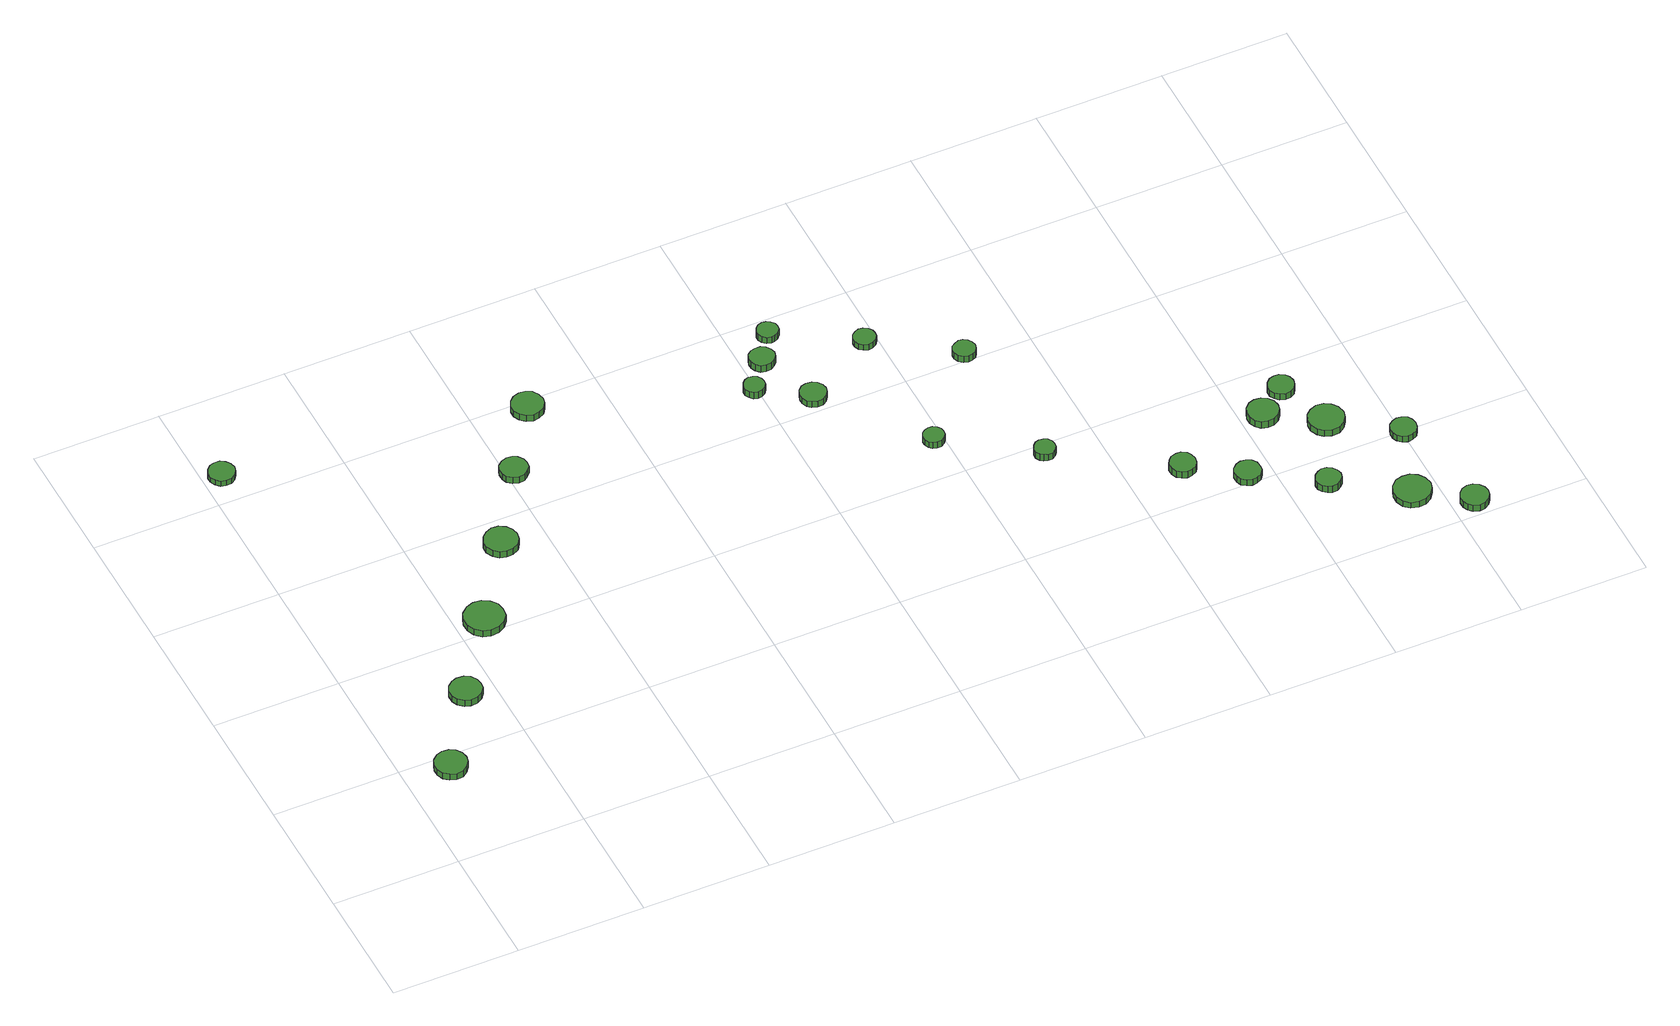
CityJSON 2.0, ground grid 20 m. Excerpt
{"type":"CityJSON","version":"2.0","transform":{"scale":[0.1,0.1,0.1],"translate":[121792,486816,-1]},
"CityObjects":{
"tree1":{"type":"SolitaryVegetationObject","attributes":{"function":"something"},"geometry":[{"type":"MultiSurface","lod":"1","boundaries":[[[0,1,2,3,4,5,6,7,8,9,10,11,12,13,14]],[[15,16,17,18,19,20,21,22,23,24,25,26,27,28,29]],[[0,29,28,1]],[[1,28,27,2]],[[2,27,26,3]],[[3,26,25,4]],[[4,25,24,5]],[[5,24,23,6]],[[6,23,22,7]],[[7,22,21,8]],[[8,21,20,9]],[[9,20,19,10]],[[10,19,18,11]],[[11,18,17,12]],[[12,17,16,13]],[[13,16,15,14]],[[14,15,29,0]]]}]},
"tree2":{"type":"SolitaryVegetationObject","attributes":{"function":"something"},"geometry":[{"type":"MultiSurface","lod":"1","boundaries":[[[30,31,32,33,34,35,36,37,38,39,40,41,42,43,44]],[[45,46,47,48,49,50,51,52,53,54,55,56,57,58,59]],[[30,59,58,31]],[[31,58,57,32]],[[32,57,56,33]],[[33,56,55,34]],[[34,55,54,35]],[[35,54,53,36]],[[36,53,52,37]],[[37,52,51,38]],[[38,51,50,39]],[[39,50,49,40]],[[40,49,48,41]],[[41,48,47,42]],[[42,47,46,43]],[[43,46,45,44]],[[44,45,59,30]]]}]},
"tree3":{"type":"SolitaryVegetationObject","attributes":{"function":"something"},"geometry":[{"type":"MultiSurface","lod":"1","boundaries":[[[60,61,62,63,64,65,66,67,68,69,70,71,72,73,74]],[[75,76,77,78,79,80,81,82,83,84,85,86,87,88,89]],[[60,89,88,61]],[[61,88,87,62]],[[62,87,86,63]],[[63,86,85,64]],[[64,85,84,65]],[[65,84,83,66]],[[66,83,82,67]],[[67,82,81,68]],[[68,81,80,69]],[[69,80,79,70]],[[70,79,78,71]],[[71,78,77,72]],[[72,77,76,73]],[[73,76,75,74]],[[74,75,89,60]]]}]},
"tree4":{"type":"SolitaryVegetationObject","attributes":{"function":"something"},"geometry":[{"type":"MultiSurface","lod":"1","boundaries":[[[90,91,92,93,94,95,96,97,98,99,100,101,102,103,104]],[[105,106,107,108,109,110,111,112,113,114,115,116,117,118,119]],[[90,119,118,91]],[[91,118,117,92]],[[92,117,116,93]],[[93,116,115,94]],[[94,115,114,95]],[[95,114,113,96]],[[96,113,112,97]],[[97,112,111,98]],[[98,111,110,99]],[[99,110,109,100]],[[100,109,108,101]],[[101,108,107,102]],[[102,107,106,103]],[[103,106,105,104]],[[104,105,119,90]]]}]},
"tree5":{"type":"SolitaryVegetationObject","attributes":{"function":"something"},"geometry":[{"type":"MultiSurface","lod":"1","boundaries":[[[120,121,122,123,124,125,126,127,128,129,130,131,132,133,134]],[[135,136,137,138,139,140,141,142,143,144,145,146,147,148,149]],[[120,149,148,121]],[[121,148,147,122]],[[122,147,146,123]],[[123,146,145,124]],[[124,145,144,125]],[[125,144,143,126]],[[126,143,142,127]],[[127,142,141,128]],[[128,141,140,129]],[[129,140,139,130]],[[130,139,138,131]],[[131,138,137,132]],[[132,137,136,133]],[[133,136,135,134]],[[134,135,149,120]]]}]},
"tree6":{"type":"SolitaryVegetationObject","attributes":{"function":"something"},"geometry":[{"type":"MultiSurface","lod":"1","boundaries":[[[150,151,152,153,154,155,156,157,158,159,160,161,162,163,164]],[[165,166,167,168,169,170,171,172,173,174,175,176,177,178,179]],[[150,179,178,151]],[[151,178,177,152]],[[152,177,176,153]],[[153,176,175,154]],[[154,175,174,155]],[[155,174,173,156]],[[156,173,172,157]],[[157,172,171,158]],[[158,171,170,159]],[[159,170,169,160]],[[160,169,168,161]],[[161,168,167,162]],[[162,167,166,163]],[[163,166,165,164]],[[164,165,179,150]]]}]},
"tree7":{"type":"SolitaryVegetationObject","attributes":{"function":"something"},"geometry":[{"type":"MultiSurface","lod":"1","boundaries":[[[180,181,182,183,184,185,186,187,188,189,190,191,192,193,194]],[[195,196,197,198,199,200,201,202,203,204,205,206,207,208,209]],[[180,209,208,181]],[[181,208,207,182]],[[182,207,206,183]],[[183,206,205,184]],[[184,205,204,185]],[[185,204,203,186]],[[186,203,202,187]],[[187,202,201,188]],[[188,201,200,189]],[[189,200,199,190]],[[190,199,198,191]],[[191,198,197,192]],[[192,197,196,193]],[[193,196,195,194]],[[194,195,209,180]]]}]},
"tree8":{"type":"SolitaryVegetationObject","attributes":{"function":"something"},"geometry":[{"type":"MultiSurface","lod":"1","boundaries":[[[210,211,212,213,214,215,216,217,218,219,220,221,222,223,224]],[[225,226,227,228,229,230,231,232,233,234,235,236,237,238,239]],[[210,239,238,211]],[[211,238,237,212]],[[212,237,236,213]],[[213,236,235,214]],[[214,235,234,215]],[[215,234,233,216]],[[216,233,232,217]],[[217,232,231,218]],[[218,231,230,219]],[[219,230,229,220]],[[220,229,228,221]],[[221,228,227,222]],[[222,227,226,223]],[[223,226,225,224]],[[224,225,239,210]]]}]},
"tree9":{"type":"SolitaryVegetationObject","attributes":{"function":"something"},"geometry":[{"type":"MultiSurface","lod":"1","boundaries":[[[240,241,242,243,244,245,246,247,248,249,250,251,252,253,254]],[[255,256,257,258,259,260,261,262,263,264,265,266,267,268,269]],[[240,269,268,241]],[[241,268,267,242]],[[242,267,266,243]],[[243,266,265,244]],[[244,265,264,245]],[[245,264,263,246]],[[246,263,262,247]],[[247,262,261,248]],[[248,261,260,249]],[[249,260,259,250]],[[250,259,258,251]],[[251,258,257,252]],[[252,257,256,253]],[[253,256,255,254]],[[254,255,269,240]]]}]},
"tree10":{"type":"SolitaryVegetationObject","attributes":{"function":"something"},"geometry":[{"type":"MultiSurface","lod":"1","boundaries":[[[270,271,272,273,274,275,276,277,278,279,280,281,282,283,284]],[[285,286,287,288,289,290,291,292,293,294,295,296,297,298,299]],[[270,299,298,271]],[[271,298,297,272]],[[272,297,296,273]],[[273,296,295,274]],[[274,295,294,275]],[[275,294,293,276]],[[276,293,292,277]],[[277,292,291,278]],[[278,291,290,279]],[[279,290,289,280]],[[280,289,288,281]],[[281,288,287,282]],[[282,287,286,283]],[[283,286,285,284]],[[284,285,299,270]]]}]},
"tree11":{"type":"SolitaryVegetationObject","attributes":{"function":"something"},"geometry":[{"type":"MultiSurface","lod":"1","boundaries":[[[300,301,302,303,304,305,306,307,308,309,310,311,312,313,314]],[[315,316,317,318,319,320,321,322,323,324,325,326,327,328,329]],[[300,329,328,301]],[[301,328,327,302]],[[302,327,326,303]],[[303,326,325,304]],[[304,325,324,305]],[[305,324,323,306]],[[306,323,322,307]],[[307,322,321,308]],[[308,321,320,309]],[[309,320,319,310]],[[310,319,318,311]],[[311,318,317,312]],[[312,317,316,313]],[[313,316,315,314]],[[314,315,329,300]]]}]},
"tree12":{"type":"SolitaryVegetationObject","attributes":{"function":"something"},"geometry":[{"type":"MultiSurface","lod":"1","boundaries":[[[330,331,332,333,334,335,336,337,338,339,340,341,342,343,344]],[[345,346,347,348,349,350,351,352,353,354,355,356,357,358,359]],[[330,359,358,331]],[[331,358,357,332]],[[332,357,356,333]],[[333,356,355,334]],[[334,355,354,335]],[[335,354,353,336]],[[336,353,352,337]],[[337,352,351,338]],[[338,351,350,339]],[[339,350,349,340]],[[340,349,348,341]],[[341,348,347,342]],[[342,347,346,343]],[[343,346,345,344]],[[344,345,359,330]]]}]},
"tree13":{"type":"SolitaryVegetationObject","attributes":{"function":"something"},"geometry":[{"type":"MultiSurface","lod":"1","boundaries":[[[360,361,362,363,364,365,366,367,368,369,370,371,372,373,374]],[[375,376,377,378,379,380,381,382,383,384,385,386,387,388,389]],[[360,389,388,361]],[[361,388,387,362]],[[362,387,386,363]],[[363,386,385,364]],[[364,385,384,365]],[[365,384,383,366]],[[366,383,382,367]],[[367,382,381,368]],[[368,381,380,369]],[[369,380,379,370]],[[370,379,378,371]],[[371,378,377,372]],[[372,377,376,373]],[[373,376,375,374]],[[374,375,389,360]]]}]},
"tree14":{"type":"SolitaryVegetationObject","attributes":{"function":"something"},"geometry":[{"type":"MultiSurface","lod":"1","boundaries":[[[390,391,392,393,394,395,396,397,398,399,400,401,402,403,404]],[[405,406,407,408,409,410,411,412,413,414,415,416,417,418,419]],[[390,419,418,391]],[[391,418,417,392]],[[392,417,416,393]],[[393,416,415,394]],[[394,415,414,395]],[[395,414,413,396]],[[396,413,412,397]],[[397,412,411,398]],[[398,411,410,399]],[[399,410,409,400]],[[400,409,408,401]],[[401,408,407,402]],[[402,407,406,403]],[[403,406,405,404]],[[404,405,419,390]]]}]},
"tree15":{"type":"SolitaryVegetationObject","attributes":{"function":"something"},"geometry":[{"type":"MultiSurface","lod":"1","boundaries":[[[420,421,422,423,424,425,426,427,428,429,430,431,432,433,434]],[[435,436,437,438,439,440,441,442,443,444,445,446,447,448,449]],[[420,449,448,421]],[[421,448,447,422]],[[422,447,446,423]],[[423,446,445,424]],[[424,445,444,425]],[[425,444,443,426]],[[426,443,442,427]],[[427,442,441,428]],[[428,441,440,429]],[[429,440,439,430]],[[430,439,438,431]],[[431,438,437,432]],[[432,437,436,433]],[[433,436,435,434]],[[434,435,449,420]]]}]},
"tree16":{"type":"SolitaryVegetationObject","attributes":{"function":"something"},"geometry":[{"type":"MultiSurface","lod":"1","boundaries":[[[450,451,452,453,454,455,456,457,458,459,460,461,462,463,464]],[[465,466,467,468,469,470,471,472,473,474,475,476,477,478,479]],[[450,479,478,451]],[[451,478,477,452]],[[452,477,476,453]],[[453,476,475,454]],[[454,475,474,455]],[[455,474,473,456]],[[456,473,472,457]],[[457,472,471,458]],[[458,471,470,459]],[[459,470,469,460]],[[460,469,468,461]],[[461,468,467,462]],[[462,467,466,463]],[[463,466,465,464]],[[464,465,479,450]]]}]},
"tree17":{"type":"SolitaryVegetationObject","attributes":{"function":"something"},"geometry":[{"type":"MultiSurface","lod":"1","boundaries":[[[480,481,482,483,484,485,486,487,488,489,490,491,492,493,494]],[[495,496,497,498,499,500,501,502,503,504,505,506,507,508,509]],[[480,509,508,481]],[[481,508,507,482]],[[482,507,506,483]],[[483,506,505,484]],[[484,505,504,485]],[[485,504,503,486]],[[486,503,502,487]],[[487,502,501,488]],[[488,501,500,489]],[[489,500,499,490]],[[490,499,498,491]],[[491,498,497,492]],[[492,497,496,493]],[[493,496,495,494]],[[494,495,509,480]]]}]},
"tree18":{"type":"SolitaryVegetationObject","attributes":{"function":"something"},"geometry":[{"type":"MultiSurface","lod":"1","boundaries":[[[510,511,512,513,514,515,516,517,518,519,520,521,522,523,524]],[[525,526,527,528,529,530,531,532,533,534,535,536,537,538,539]],[[510,539,538,511]],[[511,538,537,512]],[[512,537,536,513]],[[513,536,535,514]],[[514,535,534,515]],[[515,534,533,516]],[[516,533,532,517]],[[517,532,531,518]],[[518,531,530,519]],[[519,530,529,520]],[[520,529,528,521]],[[521,528,527,522]],[[522,527,526,523]],[[523,526,525,524]],[[524,525,539,510]]]}]},
"tree19":{"type":"SolitaryVegetationObject","attributes":{"function":"something"},"geometry":[{"type":"MultiSurface","lod":"1","boundaries":[[[540,541,542,543,544,545,546,547,548,549,550,551,552,553,554]],[[555,556,557,558,559,560,561,562,563,564,565,566,567,568,569]],[[540,569,568,541]],[[541,568,567,542]],[[542,567,566,543]],[[543,566,565,544]],[[544,565,564,545]],[[545,564,563,546]],[[546,563,562,547]],[[547,562,561,548]],[[548,561,560,549]],[[549,560,559,550]],[[550,559,558,551]],[[551,558,557,552]],[[552,557,556,553]],[[553,556,555,554]],[[554,555,569,540]]]}]},
"tree20":{"type":"SolitaryVegetationObject","attributes":{"function":"something"},"geometry":[{"type":"MultiSurface","lod":"1","boundaries":[[[570,571,572,573,574,575,576,577,578,579,580,581,582,583,584]],[[585,586,587,588,589,590,591,592,593,594,595,596,597,598,599]],[[570,599,598,571]],[[571,598,597,572]],[[572,597,596,573]],[[573,596,595,574]],[[574,595,594,575]],[[575,594,593,576]],[[576,593,592,577]],[[577,592,591,578]],[[578,591,590,579]],[[579,590,589,580]],[[580,589,588,581]],[[581,588,587,582]],[[582,587,586,583]],[[583,586,585,584]],[[584,585,599,570]]]}]},
"tree21":{"type":"SolitaryVegetationObject","attributes":{"function":"something"},"geometry":[{"type":"MultiSurface","lod":"1","boundaries":[[[600,601,602,603,604,605,606,607,608,609,610,611,612,613,614]],[[615,616,617,618,619,620,621,622,623,624,625,626,627,628,629]],[[600,629,628,601]],[[601,628,627,602]],[[602,627,626,603]],[[603,626,625,604]],[[604,625,624,605]],[[605,624,623,606]],[[606,623,622,607]],[[607,622,621,608]],[[608,621,620,609]],[[609,620,619,610]],[[610,619,618,611]],[[611,618,617,612]],[[612,617,616,613]],[[613,616,615,614]],[[614,615,629,600]]]}]},
"tree22":{"type":"SolitaryVegetationObject","attributes":{"function":"something"},"geometry":[{"type":"MultiSurface","lod":"1","boundaries":[[[630,631,632,633,634,635,636,637,638,639,640,641,642,643,644]],[[645,646,647,648,649,650,651,652,653,654,655,656,657,658,659]],[[630,659,658,631]],[[631,658,657,632]],[[632,657,656,633]],[[633,656,655,634]],[[634,655,654,635]],[[635,654,653,636]],[[636,653,652,637]],[[637,652,651,638]],[[638,651,650,639]],[[639,650,649,640]],[[640,649,648,641]],[[641,648,647,642]],[[642,647,646,643]],[[643,646,645,644]],[[644,645,659,630]]]}]},
"tree23":{"type":"SolitaryVegetationObject","attributes":{"function":"something"},"geometry":[{"type":"MultiSurface","lod":"1","boundaries":[[[660,661,662,663,664,665,666,667,668,669,670,671,672,673,674]],[[675,676,677,678,679,680,681,682,683,684,685,686,687,688,689]],[[660,689,688,661]],[[661,688,687,662]],[[662,687,686,663]],[[663,686,685,664]],[[664,685,684,665]],[[665,684,683,666]],[[666,683,682,667]],[[667,682,681,668]],[[668,681,680,669]],[[669,680,679,670]],[[670,679,678,671]],[[671,678,677,672]],[[672,677,676,673]],[[673,676,675,674]],[[674,675,689,660]]]}]},
"tree24":{"type":"SolitaryVegetationObject","attributes":{"function":"something"},"geometry":[{"type":"MultiSurface","lod":"1","boundaries":[[[690,691,692,693,694,695,696,697,698,699,700,701,702,703,704]],[[705,706,707,708,709,710,711,712,713,714,715,716,717,718,719]],[[690,719,718,691]],[[691,718,717,692]],[[692,717,716,693]],[[693,716,715,694]],[[694,715,714,695]],[[695,714,713,696]],[[696,713,712,697]],[[697,712,711,698]],[[698,711,710,699]],[[699,710,709,700]],[[700,709,708,701]],[[701,708,707,702]],[[702,707,706,703]],[[703,706,705,704]],[[704,705,719,690]]]}]}
},
"vertices":[
[96,174,20],[94,184,20],[88,193,20],[79,198,20],[68,199,20],[59,196,20],[51,189,20],[47,179,20],[47,169,20],[51,159,20],[59,153,20],[68,149,20],[79,150,20],[88,156,20],[94,164,20],[94,164,8],[88,156,8],[79,150,8],[68,149,8],[59,153,8],[51,159,8],[47,169,8],[47,179,8],[51,189,8],[59,196,8],[68,199,8],[79,198,8],[88,193,8],[94,184,8],[96,174,8],
[180,300,19],[178,310,19],[172,319,19],[163,324,19],[152,325,19],[143,322,19],[135,315,19],[131,306,19],[131,295,19],[135,286,19],[143,279,19],[152,276,19],[163,277,19],[172,282,19],[178,290,19],[178,290,7],[172,282,7],[163,277,7],[152,276,7],[143,279,7],[135,286,7],[131,295,7],[131,306,7],[135,315,7],[143,322,7],[152,325,7],[163,324,7],[172,319,7],[178,310,7],[180,300,7],
[50,852,16],[48,860,16],[43,867,16],[36,872,16],[27,872,16],[19,870,16],[13,864,16],[9,856,16],[9,848,16],[13,840,16],[19,834,16],[27,832,16],[36,832,16],[43,837,16],[48,844,16],[48,844,6],[43,837,6],[36,832,6],[27,832,6],[19,834,6],[13,840,6],[9,848,6],[9,856,6],[13,864,6],[19,870,6],[27,872,6],[36,872,6],[43,867,6],[48,860,6],[50,852,6],
[273,421,20],[271,434,20],[263,444,20],[252,451,20],[239,452,20],[227,448,20],[217,439,20],[212,428,20],[212,415,20],[217,403,20],[227,394,20],[239,390,20],[252,392,20],[263,398,20],[271,408,20],[271,408,8],[263,398,8],[252,392,8],[239,390,8],[227,394,8],[217,403,8],[212,415,8],[212,428,8],[217,439,8],[227,448,8],[239,452,8],[252,451,8],[263,444,8],[271,434,8],[273,421,8],
[357,551,20],[355,561,20],[349,570,20],[339,576,20],[328,577,20],[318,573,20],[310,566,20],[305,556,20],[305,545,20],[310,535,20],[318,528,20],[328,525,20],[339,526,20],[349,531,20],[355,540,20],[355,540,8],[349,531,8],[339,526,8],[328,525,8],[318,528,8],[310,535,8],[305,545,8],[305,556,8],[310,566,8],[318,573,8],[328,577,8],[339,576,8],[349,570,8],[355,561,8],[357,551,8],
[432,675,20],[431,683,20],[425,691,20],[418,695,20],[409,696,20],[400,693,20],[393,687,20],[390,679,20],[390,670,20],[393,662,20],[400,656,20],[409,653,20],[418,654,20],[425,659,20],[431,666,20],[431,666,8],[425,659,8],[418,654,8],[409,653,8],[400,656,8],[393,662,8],[390,670,8],[390,679,8],[393,687,8],[400,693,8],[409,696,8],[418,695,8],[425,691,8],[431,683,8],[432,675,8],
[509,782,20],[507,792,20],[501,801,20],[492,806,20],[482,807,20],[472,804,20],[464,797,20],[460,787,20],[460,777,20],[464,768,20],[472,761,20],[482,757,20],[492,759,20],[501,764,20],[507,772,20],[507,772,8],[501,764,8],[492,759,8],[482,757,8],[472,761,8],[464,768,8],[460,777,8],[460,787,8],[464,797,8],[472,804,8],[482,807,8],[492,806,8],[501,801,8],[507,792,8],[509,782,8],
[811,675,21],[810,682,21],[806,688,21],[800,691,21],[793,692,21],[787,690,21],[782,685,21],[779,679,21],[779,672,21],[782,666,21],[787,661,21],[793,659,21],[800,660,21],[806,663,21],[810,669,21],[810,669,8],[806,663,8],[800,660,8],[793,659,8],[787,661,8],[782,666,8],[779,672,8],[779,679,8],[782,685,8],[787,690,8],[793,692,8],[800,691,8],[806,688,8],[810,682,8],[811,675,8],
[850,723,20],[848,731,20],[843,738,20],[836,742,20],[828,742,20],[820,740,20],[814,735,20],[811,727,20],[811,719,20],[814,712,20],[820,706,20],[828,704,20],[836,705,20],[843,709,20],[848,715,20],[848,715,7],[843,709,7],[836,705,7],[828,704,7],[820,706,7],[814,712,7],[811,719,7],[811,727,7],[814,735,7],[820,740,7],[828,742,7],[836,742,7],[843,738,7],[848,731,7],[850,723,7],
[886,626,20],[884,634,20],[879,641,20],[872,645,20],[863,646,20],[855,644,20],[849,638,20],[846,630,20],[846,622,20],[849,614,20],[855,609,20],[863,606,20],[872,607,20],[879,611,20],[884,618,20],[884,618,8],[879,611,8],[872,607,8],[863,606,8],[855,609,8],[849,614,8],[846,622,8],[846,630,8],[849,638,8],[855,644,8],[863,646,8],[872,645,8],[879,641,8],[884,634,8],[886,626,8],
[877,769,20],[876,775,20],[871,781,20],[865,784,20],[859,785,20],[852,783,20],[847,778,20],[844,772,20],[844,765,20],[847,759,20],[852,754,20],[859,752,20],[865,753,20],[871,756,20],[876,762,20],[876,762,8],[871,756,8],[865,753,8],[859,752,8],[852,754,8],[847,759,8],[844,765,8],[844,772,8],[847,778,8],[852,783,8],[859,785,8],[865,784,8],[871,781,8],[876,775,8],[877,769,8],
[1001,474,19],[1000,481,19],[996,486,19],[990,490,19],[983,490,19],[977,488,19],[972,484,19],[969,477,19],[969,471,19],[972,464,19],[977,460,19],[983,458,19],[990,458,19],[996,462,19],[1000,467,19],[1000,467,7],[996,462,7],[990,458,7],[983,458,7],[977,460,7],[972,464,7],[969,471,7],[969,477,7],[972,484,7],[977,488,7],[983,490,7],[990,490,7],[996,486,7],[1000,481,7],[1001,474,7],
[998,697,19],[997,703,19],[993,709,19],[986,713,19],[979,714,19],[972,711,19],[967,707,19],[964,700,19],[964,693,19],[967,686,19],[972,682,19],[979,679,19],[986,680,19],[993,684,19],[997,690,19],[997,690,8],[993,684,8],[986,680,8],[979,679,8],[972,682,8],[967,686,8],[964,693,8],[964,700,8],[967,707,8],[972,711,8],[979,714,8],[986,713,8],[993,709,8],[997,703,8],[998,697,8],
[1134,382,20],[1133,388,20],[1129,394,20],[1123,397,20],[1116,398,20],[1110,396,20],[1105,391,20],[1102,385,20],[1102,378,20],[1105,372,20],[1110,368,20],[1116,366,20],[1123,366,20],[1129,370,20],[1133,375,20],[1133,375,7],[1129,370,7],[1123,366,7],[1116,366,7],[1110,368,7],[1105,372,7],[1102,378,7],[1102,385,7],[1105,391,7],[1110,396,7],[1116,398,7],[1123,397,7],[1129,394,7],[1133,388,7],[1134,382,7],
[1118,613,19],[1116,620,19],[1112,626,19],[1106,630,19],[1099,631,19],[1092,628,19],[1086,624,19],[1083,617,19],[1083,610,19],[1086,603,19],[1092,598,19],[1099,596,19],[1106,597,19],[1112,600,19],[1116,606,19],[1116,606,7],[1112,600,7],[1106,597,7],[1099,596,7],[1092,598,7],[1086,603,7],[1083,610,7],[1083,617,7],[1086,624,7],[1092,628,7],[1099,631,7],[1106,630,7],[1112,626,7],[1116,620,7],[1118,613,7],
[1304,268,20],[1302,277,20],[1298,283,20],[1290,288,20],[1282,288,20],[1274,286,20],[1268,280,20],[1264,273,20],[1264,264,20],[1268,256,20],[1274,251,20],[1282,248,20],[1290,249,20],[1298,253,20],[1302,260,20],[1302,260,7],[1298,253,7],[1290,249,7],[1282,248,7],[1274,251,7],[1268,256,7],[1264,264,7],[1264,273,7],[1268,280,7],[1274,286,7],[1282,288,7],[1290,288,7],[1298,283,7],[1302,277,7],[1304,268,7],
[1382,214,19],[1381,223,19],[1376,230,19],[1368,234,19],[1360,235,19],[1352,232,19],[1345,226,19],[1342,219,19],[1342,210,19],[1345,202,19],[1352,197,19],[1360,194,19],[1368,195,19],[1376,199,19],[1381,206,19],[1381,206,7],[1376,199,7],[1368,195,7],[1360,194,7],[1352,197,7],[1345,202,7],[1342,210,7],[1342,219,7],[1345,226,7],[1352,232,7],[1360,235,7],[1368,234,7],[1376,230,7],[1381,223,7],[1382,214,7],
[1480,150,20],[1478,158,20],[1473,165,20],[1466,169,20],[1458,170,20],[1451,167,20],[1445,162,20],[1441,154,20],[1441,146,20],[1445,139,20],[1451,134,20],[1458,131,20],[1466,132,20],[1473,136,20],[1478,142,20],[1478,142,7],[1473,136,7],[1466,132,7],[1458,131,7],[1451,134,7],[1445,139,7],[1441,146,7],[1441,154,7],[1445,162,7],[1451,167,7],[1458,170,7],[1466,169,7],[1473,165,7],[1478,158,7],[1480,150,7],
[1458,314,20],[1456,324,20],[1450,332,20],[1441,337,20],[1431,338,20],[1421,335,20],[1414,328,20],[1410,319,20],[1410,309,20],[1414,300,20],[1421,293,20],[1431,290,20],[1441,291,20],[1450,296,20],[1456,304,20],[1456,304,7],[1450,296,7],[1441,291,7],[1431,290,7],[1421,293,7],[1414,300,7],[1410,309,7],[1410,319,7],[1414,328,7],[1421,335,7],[1431,338,7],[1441,337,7],[1450,332,7],[1456,324,7],[1458,314,7],
[1589,78,19],[1586,90,19],[1579,100,19],[1569,106,19],[1557,107,19],[1545,104,19],[1536,95,19],[1532,84,19],[1532,72,19],[1536,61,19],[1545,53,19],[1557,50,19],[1569,51,19],[1579,57,19],[1586,67,19],[1586,67,8],[1579,57,8],[1569,51,8],[1557,50,8],[1545,53,8],[1536,61,8],[1532,72,8],[1532,84,8],[1536,95,8],[1545,104,8],[1557,107,8],[1569,106,8],[1579,100,8],[1586,90,8],[1589,78,8],
[1500,350,19],[1498,359,19],[1494,365,19],[1486,370,19],[1478,370,19],[1470,368,19],[1464,362,19],[1460,355,19],[1460,346,19],[1464,339,19],[1470,333,19],[1478,330,19],[1486,331,19],[1494,335,19],[1498,342,19],[1498,342,7],[1494,335,7],[1486,331,7],[1478,330,7],[1470,333,7],[1464,339,7],[1460,346,7],[1460,355,7],[1464,362,7],[1470,368,7],[1478,370,7],[1486,370,7],[1494,365,7],[1498,359,7],[1500,350,7],
[1538,262,19],[1535,274,19],[1528,283,19],[1519,289,19],[1507,290,19],[1496,286,19],[1488,279,19],[1483,268,19],[1483,257,19],[1488,246,19],[1496,239,19],[1507,235,19],[1519,236,19],[1528,242,19],[1535,251,19],[1535,251,7],[1528,242,7],[1519,236,7],[1507,235,7],[1496,239,7],[1488,246,7],[1483,257,7],[1483,268,7],[1488,279,7],[1496,286,7],[1507,290,7],[1519,289,7],[1528,283,7],[1535,274,7],[1538,262,7],
[1657,28,19],[1655,37,19],[1650,44,19],[1642,49,19],[1633,50,19],[1624,47,19],[1618,41,19],[1614,32,19],[1614,23,19],[1618,15,19],[1624,9,19],[1633,6,19],[1642,7,19],[1650,12,19],[1655,19,19],[1655,19,7],[1650,12,7],[1642,7,7],[1633,6,7],[1624,9,7],[1618,15,7],[1614,23,7],[1614,32,7],[1618,41,7],[1624,47,7],[1633,50,7],[1642,49,7],[1650,44,7],[1655,37,7],[1657,28,7],
[1622,197,19],[1620,205,19],[1616,212,19],[1608,216,19],[1600,217,19],[1592,214,19],[1586,209,19],[1583,201,19],[1583,193,19],[1586,186,19],[1592,180,19],[1600,177,19],[1608,178,19],[1616,182,19],[1620,189,19],[1620,189,7],[1616,182,7],[1608,178,7],[1600,177,7],[1592,180,7],[1586,186,7],[1583,193,7],[1583,201,7],[1586,209,7],[1592,214,7],[1600,217,7],[1608,216,7],[1616,212,7],[1620,205,7],[1622,197,7]
]}
